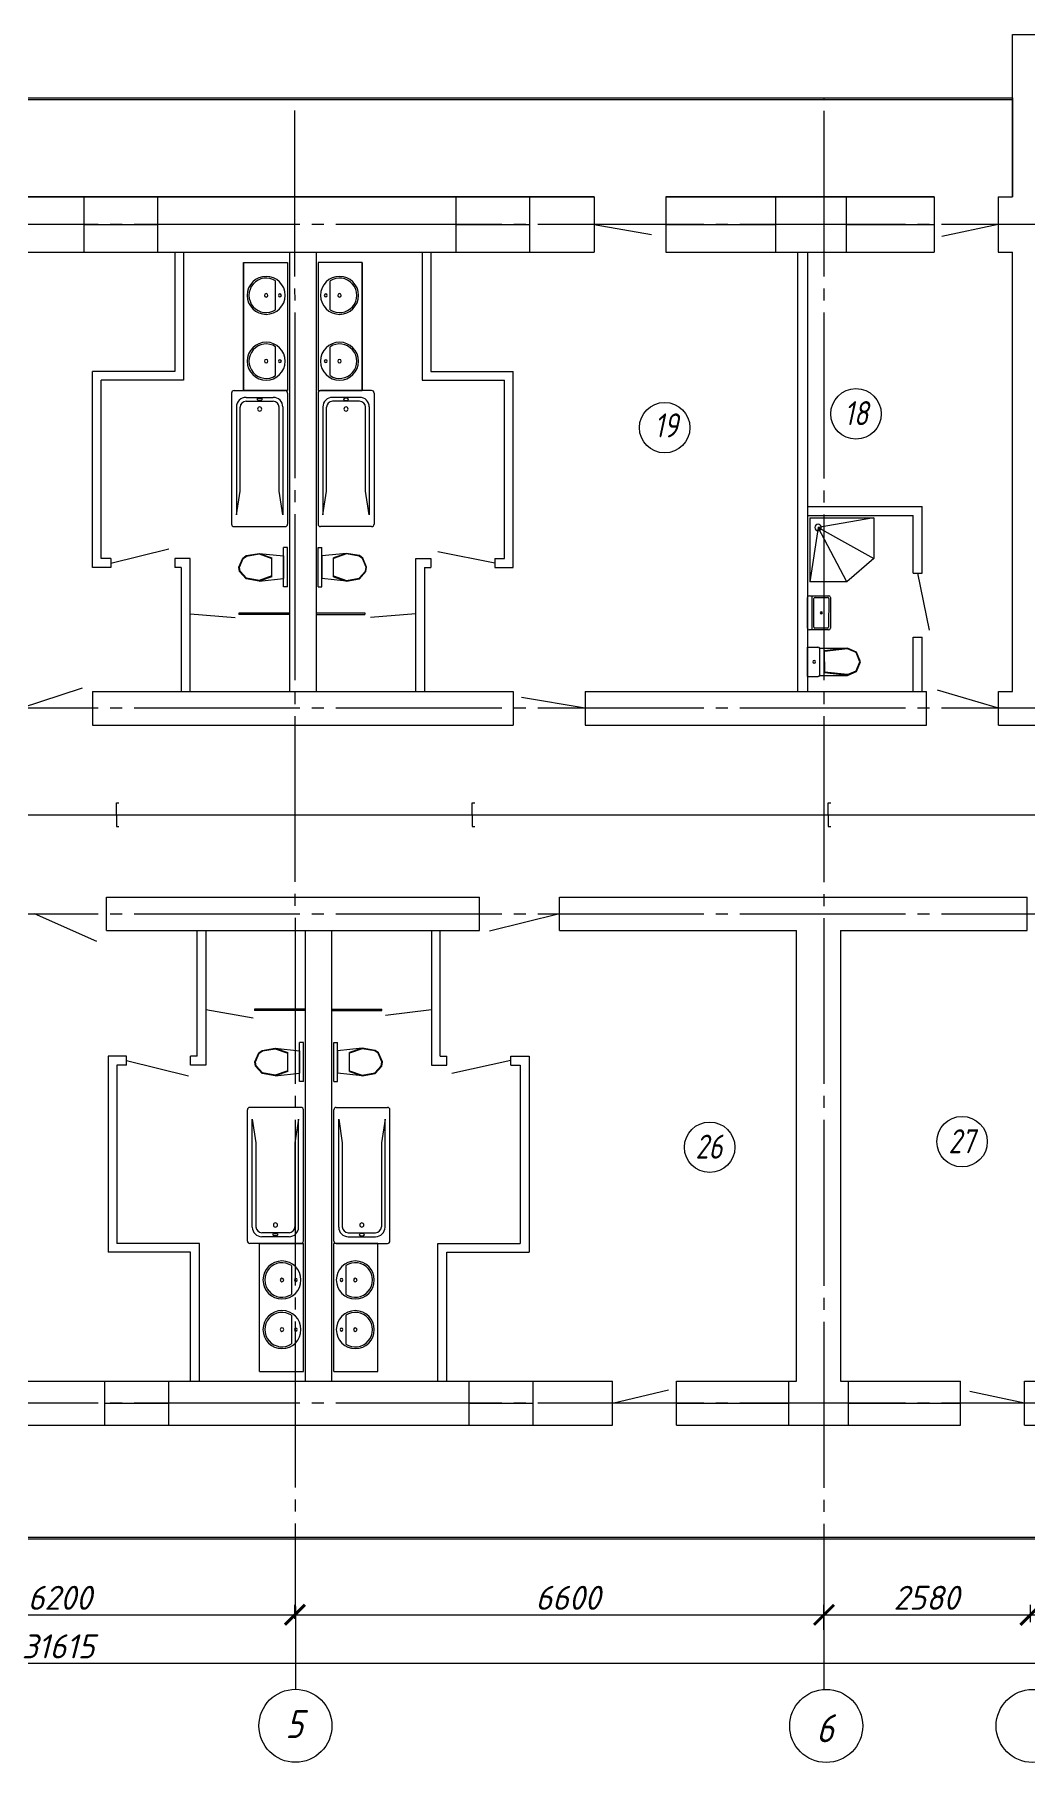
# Model space of a CAD drawing. Extents: x 7 to 847, y 44 to 638.
# Drawn here: x 283.6 to 407.8, y 186.8 to 402.8 of the extents above; entities that cross this region are included whole.
import ezdxf

# ---------------------------------------------------------------- set-up
doc = ezdxf.new("R2010")
doc.units = 0
for name, pattern in [('K5LT32773', [0]), ('K5LT32782', [0]), ('K5LT32783', [0]), ('K5LT32788', [0]), ('K5LT32789', [0]), ('K5LT32790', [0]), ('K5LT32794', [0]), ('K5LT32795', [0]), ('K5LT32796', [0]), ('K5LT32805', [0]), ('K5LT32806', [0]), ('K5LT32807', [0]), ('K5LT_AXLED', [25.228283, 20.728283, -1.5, 1.5, -1.5])]:
    doc.linetypes.add(name, pattern=pattern)
doc.layers.get('0').update_dxf_attribs({"linetype": 'CONTINUOUS'})
doc.layers.get('DEFPOINTS').update_dxf_attribs({"linetype": 'CONTINUOUS'})
doc.layers.add('ПЛАН', color=7, linetype='CONTINUOUS')
doc.styles.add('HIK', font='isocpeui.ttf', dxfattribs={"width": 0.8})
doc.styles.add('KTEXTSTYLE', font='', dxfattribs={"width": 0.96, "height": 5})
doc.styles.get('KTEXTSTYLE').set_extended_font_data('Gost Type AU')
doc.dimstyles.new('ISO-25', dxfattribs={"dimtxt": 2.5, "dimasz": 2.5, "dimexe": 1.25, "dimexo": 0.625, "dimtad": 1, "dimtxsty": 'STANDARD', "dimblk": 'ARCHTICK', "dimcen": 2.5, "dimazin": 3, "dimtfac": 1, "dimtmove": 0, "dimatfit": 3})

# ---------------------------------------------------------------- blocks, each defined once
blk = doc.blocks.new('_ARCHTICK')
at = {"color": 0, "linetype": 'BYBLOCK', "const_width": 0.15}
blk.add_lwpolyline([(-0.5, -0.5), (0.5, 0.5)], dxfattribs=at)
blk = doc.blocks.new('*D367')
at = {"layer": 'DEFPOINTS', "color": 0}
for p in [(316.16, 205.28), (316.16, 204.15), (254.38, 202.77)]:
    blk.add_point(p, dxfattribs=at)
at = {"layer": 'ПЛАН', "color": 0}
for p, q in [((254.38, 203.39), (254.38, 206.53)), ((254.38, 205.28), (316.16, 205.28)), ((316.16, 204.78), (316.16, 206.53))]:
    blk.add_line(p, q, dxfattribs=at)
at = {"layer": 'ПЛАН', "color": 0, "xscale": 2.5, "yscale": 2.5, "zscale": 2.5, "rotation": 180}
blk.add_blockref('_ARCHTICK', (254.38, 205.28), dxfattribs=at)
at = {"layer": 'ПЛАН', "color": 0, "xscale": 2.5, "yscale": 2.5, "zscale": 2.5}
blk.add_blockref('_ARCHTICK', (316.16, 205.28), dxfattribs=at)
at = {"layer": 'ПЛАН', "color": 0, "insert": (286.78, 207.41), "char_height": 2.5, "attachment_point": 5}
blk.add_mtext('{\\fISOCPEUR|b0|i1|c204|p34;\\H1.2x;\\W0.96;6200}', dxfattribs=at)
blk = doc.blocks.new('*D368')
at = {"layer": 'DEFPOINTS', "color": 0}
for p in [(382.28, 205.28), (316.16, 204.15), (382.28, 202.77)]:
    blk.add_point(p, dxfattribs=at)
at = {"layer": 'ПЛАН', "color": 0}
for p, q in [((316.16, 204.78), (316.16, 206.53)), ((316.16, 205.28), (382.28, 205.28)), ((382.28, 203.39), (382.28, 206.53))]:
    blk.add_line(p, q, dxfattribs=at)
at = {"layer": 'ПЛАН', "color": 0, "xscale": 2.5, "yscale": 2.5, "zscale": 2.5, "rotation": 180}
blk.add_blockref('_ARCHTICK', (316.16, 205.28), dxfattribs=at)
at = {"layer": 'ПЛАН', "color": 0, "xscale": 2.5, "yscale": 2.5, "zscale": 2.5}
blk.add_blockref('_ARCHTICK', (382.28, 205.28), dxfattribs=at)
at = {"layer": 'ПЛАН', "color": 0, "insert": (350.28, 207.41), "char_height": 2.5, "attachment_point": 5}
blk.add_mtext('{\\fISOCPEUR|b0|i1|c204|p34;\\H1.2x;\\W0.96;6600}', dxfattribs=at)
blk = doc.blocks.new('*D369')
at = {"layer": 'DEFPOINTS', "color": 0}
for p in [(408.08, 205.28), (408.08, 203.75), (382.28, 202.77)]:
    blk.add_point(p, dxfattribs=at)
at = {"layer": 'ПЛАН', "color": 0}
for p, q in [((382.28, 203.39), (382.28, 206.53)), ((382.28, 205.28), (408.08, 205.28)), ((408.08, 204.38), (408.08, 206.53))]:
    blk.add_line(p, q, dxfattribs=at)
at = {"layer": 'ПЛАН', "color": 0, "xscale": 2.5, "yscale": 2.5, "zscale": 2.5, "rotation": 180}
blk.add_blockref('_ARCHTICK', (382.28, 205.28), dxfattribs=at)
at = {"layer": 'ПЛАН', "color": 0, "xscale": 2.5, "yscale": 2.5, "zscale": 2.5}
blk.add_blockref('_ARCHTICK', (408.08, 205.28), dxfattribs=at)
at = {"layer": 'ПЛАН', "color": 0, "insert": (395.08, 207.41), "char_height": 2.5, "attachment_point": 5}
blk.add_mtext('{\\fISOCPEUR|b0|i1|c204|p34;\\H1.2x;\\W0.96;2580}', dxfattribs=at)
blk = doc.blocks.new('*D370')
at = {"layer": 'DEFPOINTS', "color": 0}
for p in [(440.58, 205.28), (408.08, 203.75), (440.58, 204.52)]:
    blk.add_point(p, dxfattribs=at)
at = {"layer": 'ПЛАН', "color": 0}
for p, q in [((408.08, 204.38), (408.08, 206.53)), ((408.08, 205.28), (440.58, 205.28)), ((440.58, 205.15), (440.58, 206.53))]:
    blk.add_line(p, q, dxfattribs=at)
at = {"layer": 'ПЛАН', "color": 0, "xscale": 2.5, "yscale": 2.5, "zscale": 2.5, "rotation": 180}
blk.add_blockref('_ARCHTICK', (408.08, 205.28), dxfattribs=at)
at = {"layer": 'ПЛАН', "color": 0, "xscale": 2.5, "yscale": 2.5, "zscale": 2.5}
blk.add_blockref('_ARCHTICK', (440.58, 205.28), dxfattribs=at)
at = {"layer": 'ПЛАН', "color": 0, "insert": (424.58, 207.41), "char_height": 2.5, "attachment_point": 5}
blk.add_mtext('{\\fISOCPEUR|b0|i1|c204|p34;\\H1.2x;\\W0.96;3250}', dxfattribs=at)
blk = doc.blocks.new('*D371')
at = {"layer": 'DEFPOINTS', "color": 0}
for p in [(124.43, 202.36), (440.58, 202.36), (440.58, 199.22)]:
    blk.add_point(p, dxfattribs=at)
at = {"layer": 'ПЛАН', "color": 0}
for p, q in [((124.43, 201.74), (124.43, 197.97)), ((440.58, 201.74), (440.58, 197.97)), ((124.43, 199.22), (440.58, 199.22))]:
    blk.add_line(p, q, dxfattribs=at)
at = {"layer": 'ПЛАН', "color": 0, "xscale": 2.5, "yscale": 2.5, "zscale": 2.5, "rotation": 180}
blk.add_blockref('_ARCHTICK', (124.43, 199.22), dxfattribs=at)
at = {"layer": 'ПЛАН', "color": 0, "xscale": 2.5, "yscale": 2.5, "zscale": 2.5}
blk.add_blockref('_ARCHTICK', (440.58, 199.22), dxfattribs=at)
at = {"layer": 'ПЛАН', "color": 0, "insert": (286.58, 201.34), "char_height": 2.5, "attachment_point": 5}
blk.add_mtext('{\\fISOCPEUR|b0|i1|c204|p34;\\H1.2x;\\W0.96;31615}', dxfattribs=at)
blk = doc.blocks.new('A$C37E27DF6')
at = {"color": 5}
for p, q in [((0, 2.12), (0.22, 2.12)), ((0, 0), (0.22, 0))]:
    blk.add_line(p, q, dxfattribs=at)
for points in [[(0, 1.06), (0, 2.12)], [(0, 1.06), (0, 0)]]:
    blk.add_lwpolyline(points, dxfattribs=at)

msp = doc.modelspace()

# ---------------------------------------------------------------- linework, layer by layer
at = {"color": 0, "linetype": 'K5LT32805'}
for p, q in [((311.437, 357.197), (311.53, 357.307)), ((311.53, 357.086), (311.437, 357.197)), ((311.53, 357.307), (311.756, 357.353)), ((311.756, 357.04), (311.53, 357.086)), ((311.756, 357.353), (311.981, 357.307)), ((311.981, 357.086), (311.756, 357.04)), ((311.981, 357.307), (312.075, 357.197)), ((312.075, 357.197), (311.981, 357.086)), ((322.33, 357.307), (322.237, 357.197)), ((322.237, 357.197), (322.33, 357.086)), ((322.556, 357.353), (322.33, 357.307)), ((322.33, 357.086), (322.556, 357.04)), ((322.781, 357.307), (322.556, 357.353)), ((322.556, 357.04), (322.781, 357.086)), ((322.875, 357.197), (322.781, 357.307)), ((322.781, 357.086), (322.875, 357.197)), ((309.159, 336.22), (309.64, 337.362)), ((309.238, 336.22), (309.696, 337.307)), ((309.64, 337.362), (310.071, 337.667)), ((309.696, 337.307), (310.106, 337.598)), ((310.071, 337.667), (311.694, 337.953)), ((310.106, 337.598), (311.685, 337.876)), ((311.685, 337.876), (313.294, 337.309)), ((311.694, 337.953), (313.294, 337.402)), ((322.594, 337.953), (320.994, 337.402)), ((322.603, 337.876), (320.994, 337.309)), ((324.217, 337.667), (322.594, 337.953)), ((324.182, 337.598), (322.603, 337.876)), ((324.592, 337.307), (324.182, 337.598)), ((324.648, 337.362), (324.217, 337.667)), ((325.05, 336.22), (324.592, 337.307)), ((325.129, 336.22), (324.648, 337.362)), ((309.245, 335.704), (309.159, 336.22)), ((309.245, 335.704), (309.159, 336.22)), ((309.32, 335.728), (309.238, 336.22)), ((310.071, 334.772), (309.245, 335.704)), ((310.071, 334.772), (309.245, 335.704)), ((310.106, 334.842), (309.32, 335.728)), ((311.694, 334.486), (310.071, 334.772)), ((311.685, 334.564), (310.106, 334.842)), ((313.294, 335.13), (311.685, 334.564)), ((313.294, 335.037), (311.694, 334.486)), ((320.994, 335.13), (322.603, 334.564)), ((320.994, 335.037), (322.594, 334.486)), ((322.594, 334.486), (324.217, 334.772)), ((322.603, 334.564), (324.182, 334.842)), ((324.182, 334.842), (324.968, 335.728)), ((324.217, 334.772), (325.043, 335.704)), ((324.217, 334.772), (325.043, 335.704)), ((324.968, 335.728), (325.05, 336.22)), ((325.043, 335.704), (325.129, 336.22)), ((325.043, 335.704), (325.129, 336.22)), ((381.669, 326.199), (381.53, 326.247)), ((381.749, 326.054), (381.669, 326.199)), ((386.356, 325.616), (385.218, 326.111)), ((380.924, 324.522), (380.87, 324.395)), ((380.87, 324.395), (380.924, 324.268)), ((381.054, 324.575), (380.924, 324.522)), ((380.924, 324.268), (381.055, 324.216)), ((381.184, 324.523), (381.054, 324.575)), ((381.055, 324.216), (381.184, 324.269)), ((381.238, 324.396), (381.184, 324.523)), ((381.184, 324.269), (381.238, 324.396)), ((381.759, 322.739), (381.749, 326.054)), ((386.292, 325.554), (385.213, 326.024)), ((386.742, 324.412), (386.292, 325.554)), ((386.299, 323.268), (386.742, 324.412)), ((386.831, 324.412), (386.356, 325.616)), ((386.363, 323.207), (386.831, 324.412)), ((381.541, 322.547), (381.696, 322.61)), ((381.696, 322.61), (381.759, 322.739)), ((385.223, 322.791), (386.299, 323.268)), ((385.228, 322.704), (386.363, 323.207)), ((311.158, 274.385), (311.638, 275.527)), ((311.244, 273.869), (311.158, 274.385)), ((311.244, 273.869), (311.158, 274.385)), ((311.237, 274.385), (311.694, 275.472)), ((311.319, 273.894), (311.237, 274.385)), ((311.638, 275.527), (312.069, 275.833)), ((311.694, 275.472), (312.104, 275.763)), ((312.069, 275.833), (313.692, 276.118)), ((312.104, 275.763), (313.684, 276.041)), ((313.684, 276.041), (315.292, 275.474)), ((313.692, 276.118), (315.292, 275.567)), ((324.569, 276.118), (322.969, 275.567)), ((324.578, 276.041), (322.969, 275.474)), ((326.192, 275.833), (324.569, 276.118)), ((326.157, 275.763), (324.578, 276.041)), ((326.567, 275.472), (326.157, 275.763)), ((326.623, 275.527), (326.192, 275.833)), ((327.025, 274.385), (326.567, 275.472)), ((327.104, 274.385), (326.623, 275.527)), ((326.943, 273.894), (327.025, 274.385)), ((327.018, 273.869), (327.104, 274.385)), ((327.018, 273.869), (327.104, 274.385)), ((312.069, 272.937), (311.244, 273.869)), ((312.069, 272.937), (311.244, 273.869)), ((312.104, 273.007), (311.319, 273.894)), ((313.692, 272.651), (312.069, 272.937)), ((313.684, 272.729), (312.104, 273.007)), ((315.292, 273.295), (313.684, 272.729)), ((315.292, 273.203), (313.692, 272.651)), ((322.969, 273.295), (324.578, 272.729)), ((322.969, 273.203), (324.569, 272.651)), ((324.569, 272.651), (326.192, 272.937)), ((324.578, 272.729), (326.157, 273.007)), ((326.157, 273.007), (326.943, 273.894)), ((326.192, 272.937), (327.018, 273.869)), ((326.192, 272.937), (327.018, 273.869)), ((313.412, 252.797), (313.505, 252.908)), ((313.505, 252.687), (313.412, 252.797)), ((313.505, 252.908), (313.731, 252.953)), ((313.731, 252.641), (313.505, 252.687)), ((313.731, 252.953), (313.956, 252.908)), ((313.956, 252.687), (313.731, 252.641)), ((313.956, 252.908), (314.05, 252.797)), ((314.05, 252.797), (313.956, 252.687)), ((324.305, 252.908), (324.212, 252.797)), ((324.212, 252.797), (324.305, 252.687)), ((324.531, 252.953), (324.305, 252.908)), ((324.305, 252.687), (324.531, 252.641)), ((324.756, 252.908), (324.531, 252.953)), ((324.531, 252.641), (324.756, 252.687)), ((324.85, 252.797), (324.756, 252.908)), ((324.756, 252.687), (324.85, 252.797))]:
    msp.add_line(p, q, dxfattribs=at)
at = {"color": 0, "linetype": 'K5LT32806'}
for p, q in [((380.299, 332.592), (380.236, 332.441)), ((380.45, 332.654), (380.299, 332.592)), ((383.019, 332.588), (382.868, 332.65)), ((383.081, 332.437), (383.019, 332.588)), ((381.84, 330.619), (381.798, 330.518)), ((381.798, 330.518), (381.839, 330.418)), ((381.94, 330.66), (381.84, 330.619)), ((382.041, 330.618), (381.94, 330.66)), ((382.082, 330.518), (382.041, 330.618)), ((382.041, 330.417), (382.082, 330.518)), ((382.826, 332.395), (382.725, 332.437)), ((382.867, 332.295), (382.826, 332.395)), ((380.23, 328.6), (380.293, 328.449)), ((380.293, 328.449), (380.443, 328.387)), ((381.013, 328.741), (381.054, 328.641)), ((381.054, 328.641), (381.155, 328.599)), ((381.839, 330.418), (381.94, 330.376)), ((381.94, 330.376), (382.041, 330.417)), ((382.72, 328.597), (382.82, 328.638)), ((382.82, 328.638), (382.862, 328.739)), ((382.861, 328.383), (383.012, 328.445)), ((383.012, 328.445), (383.075, 328.596))]:
    msp.add_line(p, q, dxfattribs=at)
at = {"color": 5}
msp.add_lwpolyline([(110.904, 305.289), (536.482, 305.289)], dxfattribs=at)
at = {"layer": 'ПЛАН', "color": 0, "linetype": 'K5LT32783'}
for p, q in [((405.831, 382.497), (405.831, 402.797)), ((405.831, 402.797), (409.731, 402.797)), ((158.781, 394.897), (405.831, 394.897)), ((158.781, 394.697), (405.831, 394.697)), ((289.781, 382.497), (289.781, 375.597)), ((298.981, 382.497), (298.981, 375.597)), ((336.284, 382.497), (336.284, 375.597)), ((345.484, 382.497), (345.484, 375.597)), ((362.531, 382.497), (362.531, 375.597)), ((376.231, 382.497), (376.231, 375.597)), ((385.031, 382.497), (385.031, 375.597)), ((289.781, 379.047), (298.981, 379.047)), ((336.284, 379.047), (345.484, 379.047)), ((362.531, 379.047), (376.231, 379.047)), ((385.031, 379.047), (396.031, 379.047)), ((301.156, 375.597), (301.156, 360.697)), ((302.256, 375.597), (302.256, 359.597)), ((315.506, 375.597), (315.506, 320.697)), ((318.806, 375.597), (318.806, 320.697)), ((332.056, 375.597), (332.056, 359.597)), ((333.156, 375.597), (333.156, 360.697)), ((378.981, 375.597), (378.981, 320.697)), ((380.231, 375.597), (380.231, 320.697)), ((405.831, 320.697), (405.831, 375.597)), ((290.856, 336.197), (290.856, 360.697)), ((301.156, 360.697), (290.856, 360.697)), ((333.156, 360.697), (343.456, 360.697)), ((343.456, 336.197), (343.456, 360.697)), ((291.956, 337.297), (291.956, 359.597)), ((302.256, 359.597), (291.956, 359.597)), ((332.056, 359.597), (342.356, 359.597)), ((342.356, 337.297), (342.356, 359.597)), ((380.231, 343.797), (394.531, 343.797)), ((394.531, 335.497), (394.531, 343.797)), ((380.231, 342.697), (393.431, 342.697)), ((380.231, 342.697), (380.231, 320.697)), ((393.431, 335.497), (393.431, 342.697)), ((293.156, 337.297), (291.956, 337.297)), ((293.156, 337.297), (293.156, 336.197)), ((301.956, 337.297), (301.156, 337.297)), ((301.956, 337.297), (301.156, 337.297)), ((301.156, 337.297), (301.156, 336.197)), ((303.056, 337.297), (301.956, 337.297)), ((303.056, 320.697), (303.056, 337.297)), ((331.256, 320.697), (331.256, 337.297)), ((331.256, 337.297), (332.356, 337.297)), ((332.356, 337.297), (333.156, 337.297)), ((332.356, 337.297), (333.156, 337.297)), ((333.156, 337.297), (333.156, 336.197)), ((341.156, 337.297), (342.356, 337.297)), ((341.156, 337.297), (341.156, 336.197)), ((293.156, 336.197), (290.856, 336.197)), ((301.956, 336.197), (301.156, 336.197)), ((301.956, 336.197), (301.956, 320.697)), ((332.356, 336.197), (332.356, 320.697)), ((332.356, 336.197), (333.156, 336.197)), ((341.156, 336.197), (343.456, 336.197)), ((393.431, 320.697), (393.431, 327.497)), ((393.431, 320.697), (393.431, 327.497)), ((393.431, 327.497), (394.531, 327.497)), ((394.531, 320.697), (394.531, 327.497)), ((394.531, 320.697), (394.531, 327.497)), ((290.856, 320.697), (343.456, 320.697)), ((290.856, 320.697), (290.856, 316.497)), ((343.456, 320.697), (343.456, 316.497)), ((352.456, 320.697), (395.081, 320.697)), ((352.456, 320.697), (352.456, 316.497)), ((395.081, 316.497), (395.081, 320.697)), ((404.081, 320.697), (405.831, 320.697)), ((404.081, 316.497), (404.081, 320.697)), ((290.856, 316.497), (343.456, 316.497)), ((352.456, 316.497), (395.081, 316.497)), ((404.081, 316.497), (415.481, 316.497)), ((292.631, 294.997), (339.231, 294.997)), ((292.631, 290.797), (292.631, 294.997)), ((339.231, 290.797), (339.231, 294.997)), ((349.231, 294.997), (407.689, 294.997)), ((349.231, 290.797), (349.231, 294.997)), ((407.689, 290.797), (407.689, 294.997)), ((292.631, 290.797), (339.231, 290.797)), ((303.931, 275.097), (303.931, 290.797)), ((305.031, 290.797), (305.031, 273.997)), ((317.481, 234.497), (317.481, 290.797)), ((320.781, 234.497), (320.781, 290.797)), ((333.231, 290.797), (333.231, 273.997)), ((334.331, 275.097), (334.331, 290.797)), ((349.231, 290.797), (378.831, 290.797)), ((378.831, 234.497), (378.831, 290.797)), ((384.331, 290.797), (407.689, 290.797)), ((384.331, 290.797), (384.331, 234.497)), ((295.131, 275.097), (292.831, 275.097)), ((292.831, 275.097), (292.831, 250.597)), ((295.131, 273.997), (295.131, 275.097)), ((303.931, 275.097), (303.131, 275.097)), ((303.131, 273.997), (303.131, 275.097)), ((334.331, 275.097), (335.131, 275.097)), ((335.131, 273.997), (335.131, 275.097)), ((343.131, 275.097), (345.431, 275.097)), ((343.131, 273.997), (343.131, 275.097)), ((345.431, 275.097), (345.431, 250.597)), ((295.131, 273.997), (293.931, 273.997)), ((293.931, 273.997), (293.931, 251.697)), ((303.931, 273.997), (303.131, 273.997)), ((303.931, 273.997), (303.131, 273.997)), ((305.031, 273.997), (303.931, 273.997)), ((333.231, 273.997), (334.331, 273.997)), ((334.331, 273.997), (335.131, 273.997)), ((334.331, 273.997), (335.131, 273.997)), ((343.131, 273.997), (344.331, 273.997)), ((344.331, 273.997), (344.331, 251.697)), ((303.131, 250.597), (292.831, 250.597)), ((304.231, 251.697), (293.931, 251.697)), ((303.131, 234.497), (303.131, 250.597)), ((304.231, 234.497), (304.231, 251.697)), ((334.031, 234.497), (334.031, 251.697)), ((334.031, 251.697), (344.331, 251.697)), ((335.131, 250.597), (345.431, 250.597)), ((335.131, 234.497), (335.131, 250.597)), ((282.381, 234.497), (355.831, 234.497)), ((292.381, 234.497), (292.381, 228.997)), ((300.381, 234.497), (300.381, 228.997)), ((337.881, 234.497), (337.881, 228.997)), ((345.881, 234.497), (345.881, 228.997)), ((363.831, 234.497), (378.831, 234.497)), ((377.831, 234.497), (377.831, 228.997)), ((384.331, 234.497), (399.331, 234.497)), ((385.331, 228.997), (385.331, 234.497)), ((407.331, 234.497), (438.081, 234.497)), ((292.381, 231.747), (300.381, 231.747)), ((337.881, 231.747), (345.881, 231.747)), ((363.831, 231.747), (377.831, 231.747)), ((385.331, 231.747), (399.331, 231.747))]:
    msp.add_line(p, q, dxfattribs=at)
at = {"layer": 'ПЛАН', "color": 0, "linetype": 'K5LT32773'}
for p, q in [((158.781, 394.897), (405.831, 394.897)), ((405.831, 394.897), (405.831, 382.497)), ((353.581, 382.497), (279.781, 382.497)), ((396.031, 382.497), (362.531, 382.497))]:
    msp.add_line(p, q, dxfattribs=at)
at = {"layer": 'ПЛАН', "color": 0, "linetype": 'K5LT_AXLED'}
for p, q in [((316.269, 195.973), (316.163, 394.897)), ((382.283, 195.947), (382.283, 394.897)), ((442.931, 379.047), (72.358, 379.047)), ((442.931, 318.597), (72.489, 318.597)), ((442.931, 292.847), (72.489, 292.847)), ((442.931, 231.747), (72.489, 231.747))]:
    msp.add_line(p, q, dxfattribs=at)
at = {"layer": 'ПЛАН', "color": 0, "linetype": 'K5LT32790'}
for p, q in [((279.781, 382.497), (353.581, 382.497)), ((353.581, 382.497), (353.581, 375.597)), ((362.531, 382.497), (396.031, 382.497)), ((396.031, 382.497), (396.031, 375.597)), ((404.031, 382.497), (405.831, 382.497)), ((404.031, 382.497), (404.031, 375.597)), ((279.781, 375.597), (353.581, 375.597)), ((362.531, 375.597), (396.031, 375.597)), ((404.031, 375.597), (405.831, 375.597)), ((393.431, 335.497), (394.531, 335.497)), ((355.831, 228.997), (355.831, 234.497)), ((363.831, 228.997), (363.831, 234.497)), ((399.331, 228.997), (399.331, 234.497)), ((407.331, 228.997), (407.331, 234.497)), ((282.381, 228.997), (355.831, 228.997)), ((363.831, 228.997), (399.331, 228.997)), ((407.331, 228.997), (438.081, 228.997)), ((127.981, 214.997), (438.081, 214.997)), ((127.981, 214.797), (438.081, 214.797))]:
    msp.add_line(p, q, dxfattribs=at)
at = {"layer": 'ПЛАН', "color": 0, "linetype": 'K5LT32795'}
for p, q in [((353.581, 379.047), (360.736, 377.791)), ((404.031, 379.047), (396.994, 377.556)), ((293.156, 336.747), (300.419, 338.527)), ((341.156, 336.747), (334.015, 338.137)), ((341.156, 336.747), (334.015, 338.137)), ((393.981, 335.497), (395.424, 328.371)), ((281.856, 318.597), (289.623, 321.154)), ((352.456, 318.597), (344.477, 319.934)), ((404.081, 318.597), (396.48, 320.85)), ((291.404, 289.459), (283.631, 292.897)), ((349.231, 292.897), (340.495, 290.734)), ((295.131, 274.547), (302.884, 272.665)), ((343.131, 274.547), (335.775, 272.938)), ((355.831, 231.747), (362.849, 233.424)), ((407.331, 231.747), (400.499, 233.184))]:
    msp.add_line(p, q, dxfattribs=at)
at = {"layer": 'ПЛАН', "color": 0, "linetype": 'K5LT32789'}
for p, q in [((309.756, 374.297), (309.756, 358.297)), ((324.556, 374.297), (324.556, 358.297)), ((311.731, 235.697), (311.731, 251.697)), ((311.731, 251.697), (317.231, 251.697)), ((317.231, 235.697), (317.231, 251.697)), ((326.531, 251.697), (321.031, 251.697)), ((321.031, 235.697), (321.031, 251.697)), ((326.531, 235.697), (326.531, 251.697)), ((311.731, 235.697), (317.231, 235.697)), ((321.031, 235.697), (326.531, 235.697))]:
    msp.add_line(p, q, dxfattribs=at)
at = {"layer": 'ПЛАН', "color": 0, "linetype": 'K5LT32794'}
for p, q in [((309.756, 358.297), (309.756, 374.297)), ((309.756, 374.297), (315.256, 374.297)), ((315.256, 374.297), (315.256, 358.297)), ((324.556, 374.297), (319.056, 374.297)), ((319.056, 374.297), (319.056, 358.297)), ((324.556, 358.297), (324.556, 374.297)), ((315.256, 358.297), (309.756, 358.297)), ((319.056, 358.297), (324.556, 358.297))]:
    msp.add_line(p, q, dxfattribs=at)
at = {"layer": 'ПЛАН', "color": 0, "linetype": 'K5LT32805'}
for p, q in [((313.756, 368.402), (313.756, 372)), ((320.555, 368.402), (320.555, 372)), ((313.757, 360.173), (313.757, 363.771)), ((320.554, 360.173), (320.554, 363.771)), ((308.256, 357.995), (308.256, 341.595)), ((308.556, 358.295), (314.956, 358.295)), ((310.058, 357.454), (313.453, 357.454)), ((310.058, 356.974), (313.453, 356.974)), ((315.256, 357.995), (315.256, 341.595)), ((319.056, 357.995), (319.056, 341.595)), ((325.756, 358.295), (319.356, 358.295)), ((324.253, 357.454), (320.858, 357.454)), ((324.253, 356.974), (320.858, 356.974)), ((326.056, 357.995), (326.056, 341.595)), ((308.858, 356.254), (308.858, 342.768)), ((309.315, 345.72), (309.315, 356.214)), ((314.197, 345.72), (314.197, 356.214)), ((314.653, 356.254), (314.653, 342.768)), ((319.658, 356.254), (319.658, 342.768)), ((320.115, 345.72), (320.115, 356.214)), ((324.997, 345.72), (324.997, 356.214)), ((325.453, 356.254), (325.453, 342.768)), ((308.858, 342.768), (309.315, 345.72)), ((314.653, 342.768), (314.197, 345.72)), ((319.658, 342.768), (320.115, 345.72)), ((325.453, 342.768), (324.997, 345.72)), ((308.556, 341.295), (314.956, 341.295)), ((325.756, 341.295), (319.356, 341.295)), ((380.527, 342.408), (380.527, 334.408)), ((311.694, 337.953), (314.759, 337.629)), ((313.294, 335.037), (313.294, 337.402)), ((315.232, 338.667), (314.759, 338.667)), ((314.759, 333.772), (314.759, 338.667)), ((314.759, 337.629), (314.759, 334.81)), ((315.232, 333.772), (315.232, 338.667)), ((319.056, 338.667), (319.529, 338.667)), ((319.056, 333.772), (319.056, 338.667)), ((319.529, 333.772), (319.529, 338.667)), ((322.594, 337.953), (319.529, 337.629)), ((319.529, 337.629), (319.529, 334.81)), ((320.994, 335.037), (320.994, 337.402)), ((311.694, 334.486), (314.759, 334.81)), ((322.594, 334.486), (319.529, 334.81)), ((315.232, 333.772), (314.759, 333.772)), ((319.056, 333.772), (319.529, 333.772)), ((380.225, 326.243), (381.53, 326.247)), ((380.236, 322.543), (380.225, 326.243)), ((381.739, 326.101), (385.218, 326.111)), ((385.213, 326.111), (382.352, 325.771)), ((385.213, 326.024), (382.352, 325.684)), ((382.356, 324.399), (382.352, 325.771)), ((382.356, 324.399), (382.36, 323.028)), ((380.236, 322.543), (381.541, 322.547)), ((381.751, 322.694), (385.228, 322.704)), ((385.223, 322.791), (382.36, 323.114)), ((385.223, 322.704), (382.36, 323.028)), ((317.231, 276.832), (316.758, 276.832)), ((316.758, 271.937), (316.758, 276.832)), ((317.231, 271.937), (317.231, 276.832)), ((321.031, 276.832), (321.504, 276.832)), ((321.031, 271.937), (321.031, 276.832)), ((321.504, 271.937), (321.504, 276.832)), ((313.692, 276.118), (316.758, 275.795)), ((315.292, 273.203), (315.292, 275.567)), ((316.758, 275.795), (316.758, 272.975)), ((324.569, 276.118), (321.504, 275.795)), ((321.504, 275.795), (321.504, 272.975)), ((322.969, 273.203), (322.969, 275.567)), ((313.692, 272.651), (316.758, 272.975)), ((324.569, 272.651), (321.504, 272.975)), ((317.231, 271.937), (316.758, 271.937)), ((321.031, 271.937), (321.504, 271.937)), ((310.231, 251.999), (310.231, 268.399)), ((316.931, 268.699), (310.531, 268.699)), ((317.231, 251.999), (317.231, 268.399)), ((321.031, 251.999), (321.031, 268.399)), ((321.331, 268.699), (327.731, 268.699)), ((328.031, 251.999), (328.031, 268.399)), ((310.833, 267.226), (311.29, 264.273)), ((310.833, 253.74), (310.833, 267.226)), ((316.628, 267.226), (316.172, 264.273)), ((316.628, 253.74), (316.628, 267.226)), ((321.633, 267.226), (322.09, 264.273)), ((321.633, 253.74), (321.633, 267.226)), ((327.428, 267.226), (326.972, 264.273)), ((327.428, 253.74), (327.428, 267.226)), ((311.29, 264.273), (311.29, 253.78)), ((316.172, 264.273), (316.172, 253.78)), ((322.09, 264.273), (322.09, 253.78)), ((326.972, 264.273), (326.972, 253.78)), ((315.428, 253.02), (312.033, 253.02)), ((322.833, 253.02), (326.228, 253.02)), ((316.931, 251.699), (310.531, 251.699)), ((315.428, 252.54), (312.033, 252.54)), ((321.331, 251.699), (327.731, 251.699)), ((322.833, 252.54), (326.228, 252.54)), ((315.732, 248.931), (315.732, 245.334)), ((322.529, 248.931), (322.529, 245.334)), ((315.732, 242.731), (315.732, 239.134)), ((322.529, 242.725), (322.529, 239.127))]:
    msp.add_line(p, q, dxfattribs=at)
at = {"layer": 'ПЛАН', "color": 0, "linetype": 'K5LT32807'}
for p, q in [((380.527, 342.408), (388.527, 342.408)), ((388.527, 342.408), (381.543, 341.187)), ((388.527, 342.408), (388.527, 337.315)), ((381.543, 341.187), (380.527, 334.408)), ((381.543, 341.187), (388.527, 337.315)), ((385.116, 334.408), (381.543, 341.187)), ((388.527, 337.315), (385.116, 334.408)), ((388.527, 337.315), (385.116, 334.408)), ((385.116, 334.408), (380.527, 334.408))]:
    msp.add_line(p, q, dxfattribs=at)
at = {"layer": 'ПЛАН', "color": 0, "linetype": 'K5LT32782'}
for p, q in [((380.45, 332.654), (382.868, 332.65)), ((380.23, 328.6), (380.236, 332.441)), ((381.013, 328.741), (381.018, 332.297)), ((381.161, 332.439), (382.725, 332.437)), ((382.867, 332.295), (382.862, 328.739)), ((383.081, 332.437), (383.075, 328.596)), ((382.861, 328.383), (380.443, 328.387)), ((382.72, 328.597), (381.155, 328.599))]:
    msp.add_line(p, q, dxfattribs=at)
at = {"layer": 'ПЛАН', "color": 0, "linetype": 'K5LT32806'}
for p, q in [((380.799, 328.386), (380.805, 332.653)), ((381.06, 332.398), (381.018, 332.297)), ((381.161, 332.439), (381.06, 332.398))]:
    msp.add_line(p, q, dxfattribs=at)
at = {"layer": 'ПЛАН', "color": 0, "linetype": 'K5LT32788'}
for p, q in [((315.506, 330.497), (309.156, 330.497)), ((309.156, 330.497), (309.156, 330.297)), ((318.806, 330.505), (324.906, 330.505)), ((324.906, 330.505), (324.906, 330.305)), ((303.056, 330.395), (308.702, 329.956)), ((315.506, 330.297), (309.156, 330.297)), ((318.806, 330.305), (324.906, 330.305)), ((331.256, 330.395), (325.61, 329.956)), ((305.031, 280.936), (310.944, 279.902)), ((317.481, 280.997), (311.131, 280.997)), ((311.131, 280.997), (311.131, 280.797)), ((317.481, 280.797), (311.131, 280.797)), ((320.781, 280.997), (327.031, 280.997)), ((320.781, 280.797), (327.031, 280.797)), ((320.781, 280.797), (327.031, 280.797)), ((327.031, 280.797), (327.031, 280.997)), ((333.231, 280.881), (327.484, 280.177))]:
    msp.add_line(p, q, dxfattribs=at)
at = {"layer": 'ПЛАН', "color": 0, "linetype": 'K5LT32796'}
for centre in [(386.274, 355.383), (362.373, 353.67), (367.999, 263.722), (399.536, 264.427)]:
    msp.add_circle(centre, 3.155, dxfattribs=at)
at = {"layer": 'ПЛАН', "color": 0}
for centre in [(316.231, 191.411), (382.555, 191.394), (408.355, 191.394)]:
    msp.add_circle(centre, 4.562, dxfattribs=at)
at = {"layer": 'ПЛАН', "color": 0, "linetype": 'K5LT32805'}
for centre, radius, start, end in [((312.573, 370.201), 2.375, 0, 180), ((312.573, 370.201), 2.153, 56.65852, 303.34148), ((321.739, 370.201), 2.375, 0, 180), ((321.739, 370.201), 2.153, 236.65852, 123.34148), ((312.573, 370.201), 2.375, 180, 0), ((312.573, 370.201), 0.225, 0, 180), ((312.573, 370.201), 0.225, 180, 0), ((314.298, 370.201), 0.175, 0, 180), ((314.298, 370.201), 0.175, 180, 0), ((321.739, 370.201), 2.375, 180, 0), ((320.014, 370.201), 0.175, 0, 180), ((320.014, 370.201), 0.175, 180, 0), ((321.739, 370.201), 0.225, 0, 180), ((321.739, 370.201), 0.225, 180, 0), ((312.574, 361.972), 2.375, 0, 180), ((312.574, 361.972), 2.153, 56.65852, 303.34148), ((321.738, 361.972), 2.375, 0, 180), ((321.738, 361.972), 2.153, 236.65852, 123.34148), ((312.574, 361.972), 2.375, 180, 0), ((312.574, 361.972), 0.225, 0, 180), ((312.574, 361.972), 0.225, 180, 0), ((314.299, 361.972), 0.175, 0, 180), ((314.299, 361.972), 0.175, 180, 0), ((321.738, 361.972), 2.375, 180, 0), ((320.013, 361.972), 0.175, 0, 180), ((320.013, 361.972), 0.175, 180, 0), ((321.738, 361.972), 0.225, 0, 180), ((321.738, 361.972), 0.225, 180, 0), ((308.556, 357.995), 0.3, 90, 180), ((310.058, 356.254), 1.2, 90, 180), ((310.107, 356.183), 0.793, 93.47639, 177.74116), ((313.453, 356.254), 1.2, 0, 90), ((313.405, 356.183), 0.793, 2.25884, 86.52361), ((314.956, 357.995), 0.3, 0, 90), ((319.356, 357.995), 0.3, 90, 180), ((320.858, 356.254), 1.2, 90, 180), ((320.907, 356.183), 0.793, 93.47639, 177.74116), ((324.253, 356.254), 1.2, 0, 90), ((324.205, 356.183), 0.793, 2.25884, 86.52361), ((325.756, 357.995), 0.3, 0, 90), ((311.756, 355.995), 0.258, 0, 180), ((311.756, 355.995), 0.258, 180, 0), ((322.556, 355.995), 0.258, 0, 180), ((322.556, 355.995), 0.258, 180, 0), ((308.556, 341.595), 0.3, 180, 270), ((314.956, 341.595), 0.3, 270, 0), ((319.356, 341.595), 0.3, 180, 270), ((325.756, 341.595), 0.3, 270, 0), ((310.531, 268.399), 0.3, 90, 180), ((316.931, 268.399), 0.3, 0, 90), ((321.331, 268.399), 0.3, 90, 180), ((327.731, 268.399), 0.3, 0, 90), ((312.033, 253.74), 1.2, 180, 270), ((312.082, 253.811), 0.793, 182.25884, 266.52361), ((313.731, 253.999), 0.258, 0, 180), ((313.731, 253.999), 0.258, 180, 0), ((315.38, 253.811), 0.793, 273.47639, 357.74116), ((315.428, 253.74), 1.2, 270, 0), ((322.833, 253.74), 1.2, 180, 270), ((322.882, 253.811), 0.793, 182.25884, 266.52361), ((324.531, 253.999), 0.258, 0, 180), ((324.531, 253.999), 0.258, 180, 0), ((326.18, 253.811), 0.793, 273.47639, 357.74116), ((326.228, 253.74), 1.2, 270, 0), ((310.531, 251.999), 0.3, 180, 270), ((316.931, 251.999), 0.3, 270, 0), ((321.331, 251.999), 0.3, 180, 270), ((327.731, 251.999), 0.3, 270, 0), ((314.549, 247.133), 2.375, 0, 180), ((314.549, 247.133), 2.153, 56.65852, 303.34148), ((323.713, 247.133), 2.375, 0, 180), ((323.713, 247.133), 2.153, 236.65852, 123.34148), ((314.549, 247.133), 2.375, 180, 0), ((314.549, 247.133), 0.225, 0, 180), ((314.549, 247.133), 0.225, 180, 0), ((316.274, 247.133), 0.175, 0, 180), ((316.274, 247.133), 0.175, 180, 0), ((323.713, 247.133), 2.375, 180, 0), ((321.988, 247.133), 0.175, 0, 180), ((321.988, 247.133), 0.175, 180, 0), ((323.713, 247.133), 0.225, 0, 180), ((323.713, 247.133), 0.225, 180, 0), ((314.549, 240.932), 2.375, 0, 180), ((314.549, 240.932), 2.153, 56.65852, 303.34148), ((323.713, 240.926), 2.375, 0, 180), ((323.713, 240.926), 2.153, 236.65852, 123.34148), ((314.549, 240.932), 2.375, 180, 0), ((314.549, 240.932), 0.225, 0, 180), ((314.549, 240.932), 0.225, 180, 0), ((316.274, 240.932), 0.175, 0, 180), ((316.274, 240.932), 0.175, 180, 0), ((323.713, 240.926), 2.375, 180, 0), ((321.988, 240.926), 0.175, 0, 180), ((321.988, 240.926), 0.175, 180, 0), ((323.713, 240.926), 0.225, 0, 180), ((323.713, 240.926), 0.225, 180, 0)]:
    msp.add_arc(centre, radius, start, end, dxfattribs=at)
at = {"layer": 'ПЛАН', "color": 0, "linetype": 'K5LT32807'}
for start, end in [(0, 180), (180, 0)]:
    msp.add_arc((381.543, 341.187), 0.395, start, end, dxfattribs=at)
at = {"layer": 'ПЛАН', "color": 0, "linetype": 'K5LT32806'}
for start, end in [(0, 180), (180, 0)]:
    msp.add_arc((381.94, 330.518), 0.0711, start, end, dxfattribs=at)

# ---------------------------------------------------------------- block references
at = {"color": 5, "xscale": 1.4, "yscale": 1.4, "zscale": 1.4}
for p in [(293.853, 303.804), (338.334, 303.804), (382.815, 303.804)]:
    msp.add_blockref('A$C37E27DF6', p, dxfattribs=at)

# ---------------------------------------------------------------- texts
at = {"layer": 'ПЛАН', "color": 0, "char_height": 1, "width": 4.98955, "attachment_point": 1, "rotation": 360, "style": 'HIK'}
for s, insert in [('{\\H3x;18}', (384.809, 356.976)), ('{\\H3x;19}', (361.083, 355.447)), ('{\\H3x;27}', (397.835, 265.974)), ('{\\H3x;26}', (366.221, 265.301))]:
    msp.add_mtext(s, dxfattribs=dict(at, insert=insert))
at = {"layer": 'ПЛАН', "color": 0, "char_height": 1, "attachment_point": 1, "rotation": 359.64114, "style": 'KTEXTSTYLE'}
for s, insert in [('{\\fISOCPEUR|b0|i0|c204|p34;\\H3.5x;\\Q15;\\W0.86;5}', (314.994, 193.385)), ('{\\fISOCPEUR|b0|i0|c204|p34;\\H3.5x;\\Q15;\\W0.86;6}', (381.318, 192.864))]:
    msp.add_mtext(s, dxfattribs=dict(at, insert=insert))

# ---------------------------------------------------------------- dimensions: what is measured, and where the dimension line sits
at = {"layer": 'ПЛАН', "color": 0}
for base, p1, p2, text, picture, middle in [((316.163, 205.281), (254.383, 202.769), (316.163, 204.151), '{\\fISOCPEUR|b0|i1|c204|p34;\\H1.2x;\\W0.96;6200}', '*D367', (286.783, 205.281)), ((382.283, 205.281), (316.163, 204.151), (382.283, 202.769), '{\\fISOCPEUR|b0|i1|c204|p34;\\H1.2x;\\W0.96;6600}', '*D368', (350.283, 205.281)), ((408.083, 205.281), (382.283, 202.769), (408.083, 203.753), '{\\fISOCPEUR|b0|i1|c204|p34;\\H1.2x;\\W0.96;2580}', '*D369', (395.083, 205.281)), ((440.583, 205.281), (408.083, 203.753), (440.583, 204.525), '{\\fISOCPEUR|b0|i1|c204|p34;\\H1.2x;\\W0.96;3250}', '*D370', (424.583, 205.281)), ((440.583, 199.216), (124.433, 202.362), (440.583, 202.362), '{\\fISOCPEUR|b0|i1|c204|p34;\\H1.2x;\\W0.96;31615}', '*D371', (286.583, 199.216))]:
    dim = msp.add_linear_dim(base=base, p1=p1, p2=p2, text=text, dimstyle='ISO-25', dxfattribs=at)
    dim.commit()
    dim.dimension.update_dxf_attribs({"geometry": picture, "text_midpoint": middle, "dimtype": 160})

doc.saveas('drawing.dxf')
